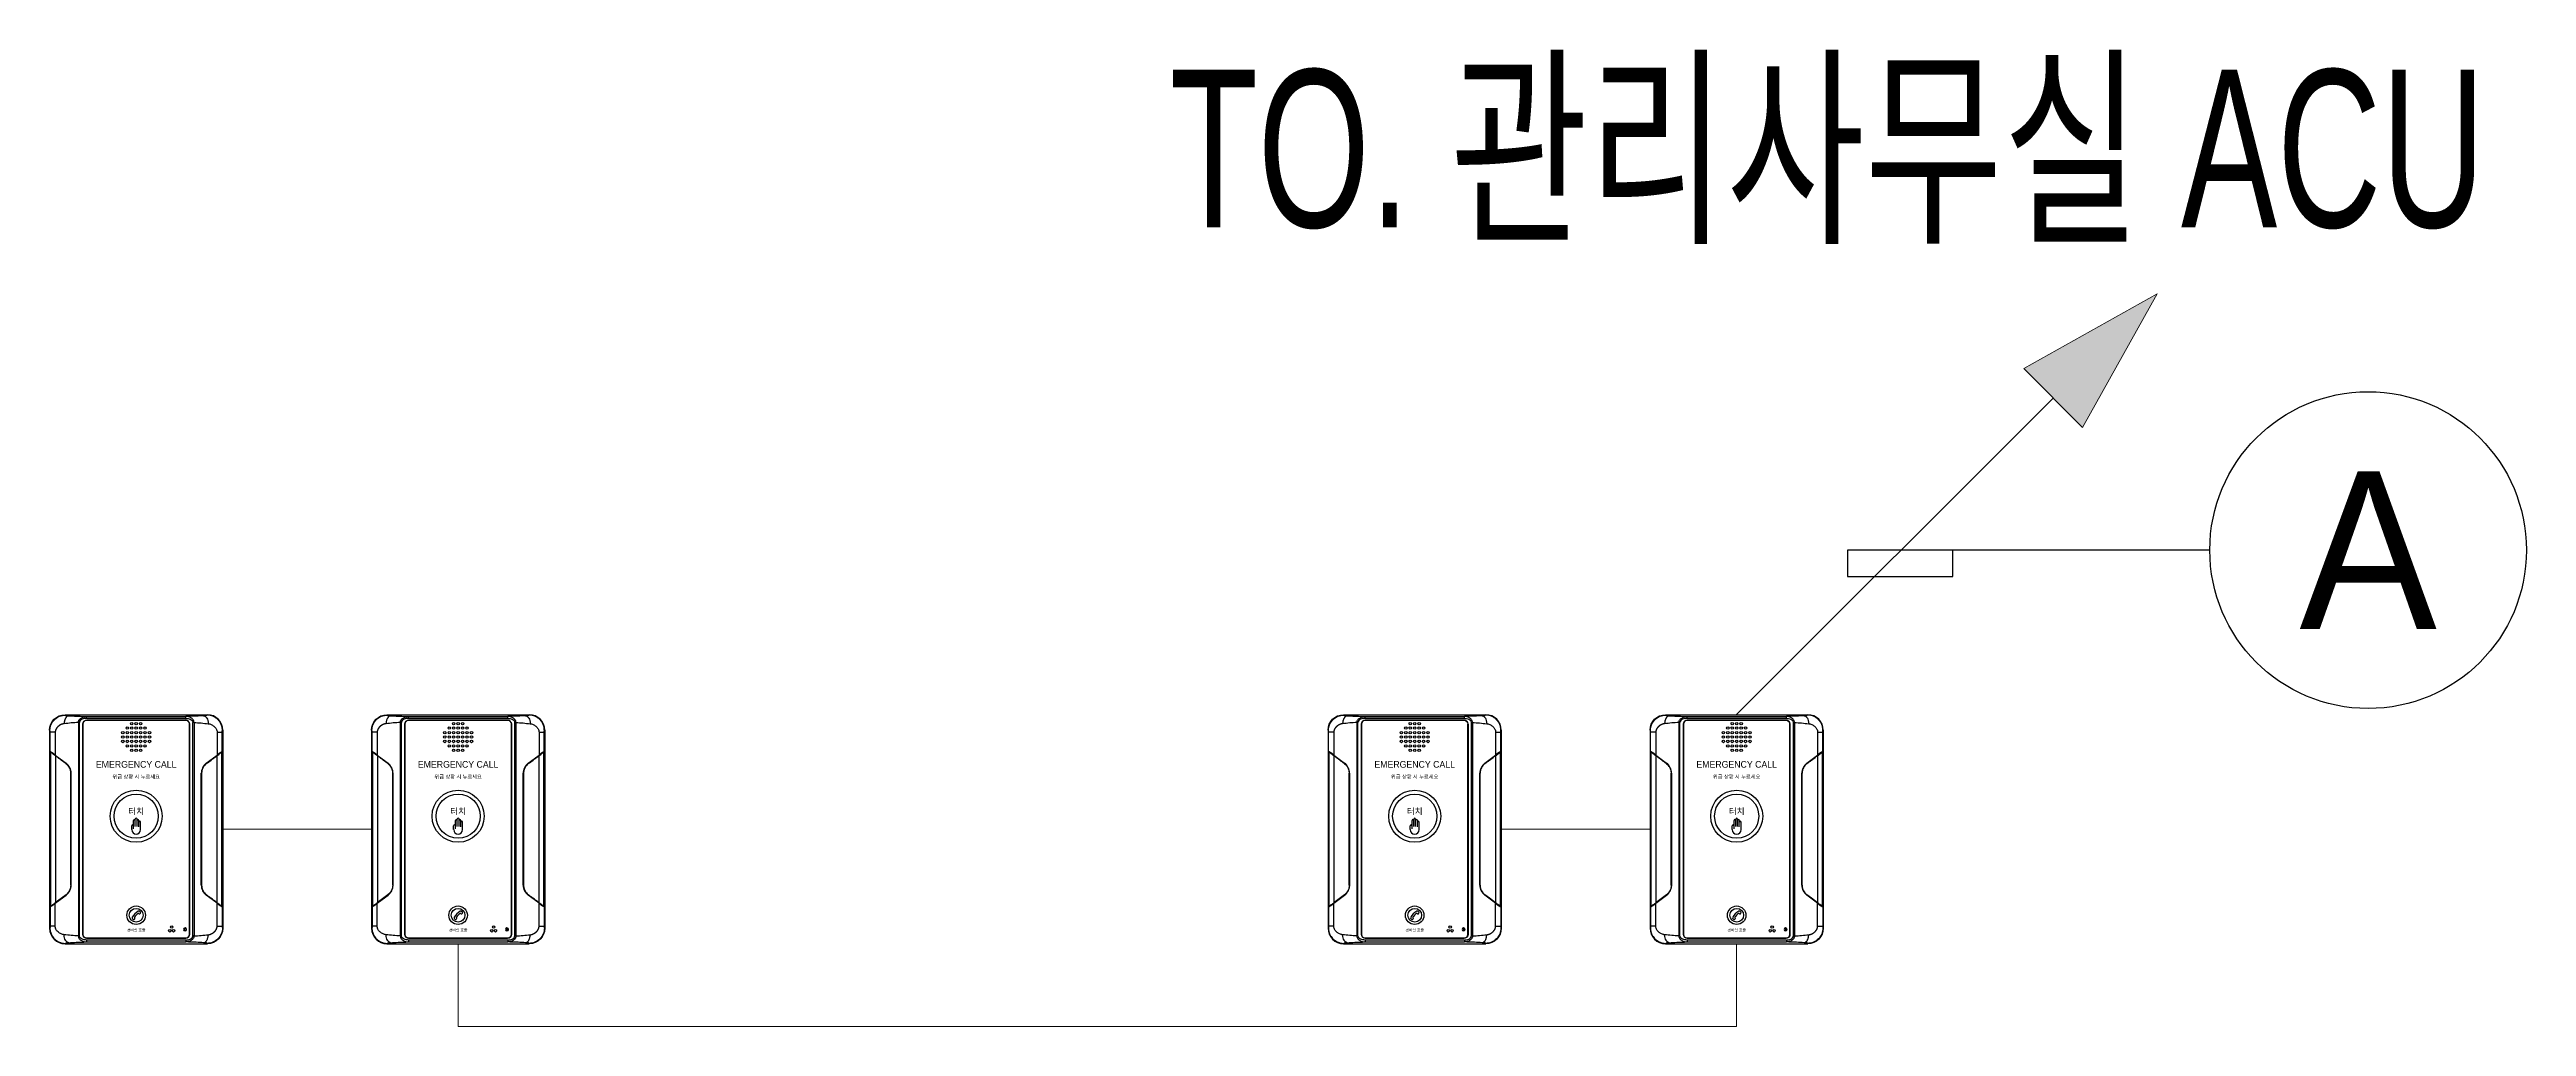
# Model space of a CAD drawing. Header units: millimetres. Extents: x 423257 to 751317, y -351975 to -271940.
# Drawn here: x 460870 to 466774, y -303039 to -300712 of the extents above; entities that cross this region are included whole.
import ezdxf
from ezdxf.enums import TextEntityAlignment as Align

# ---------------------------------------------------------------- set-up
doc = ezdxf.new("R2010")
doc.units = ezdxf.units.MM
doc.header["$LTSCALE"] = 150
for name, color, linetype in [('-----20 General Symbol', 3, 'Continuous'), ('-----29 Indicator', 1, 'Continuous'), ('-----30 Text', 2, 'Continuous')]:
    doc.layers.add(name, color=color, linetype=linetype)
doc.layers.add('4', color=4, linetype='Continuous', lineweight=0)
doc.styles.add('ELEC', font='')
doc.styles.get('ELEC').set_extended_font_data('Dotum')

# ---------------------------------------------------------------- blocks, each defined once
blk = doc.blocks.new('G$CC87F7223')
for p, q in [((158.2, 363.7), (158.8, 363.1)), ((158.2, 363.7), (384.4, 363.7)), ((192.4, 357.8), (192.4, 360.8)), ((350.2, 357.8), (192.4, 357.8)), ((192.6, 355), (350, 355)), ((192.6, 355), (192.7, 354.9)), ((349.9, 354.9), (192.7, 354.9)), ((350, 355), (349.9, 354.9)), ((350.2, 357.8), (350.2, 360.8)), ((384.4, 363.7), (383.8, 363.1)), ((134.2, 338.6), (133.7, 339.2)), ((133.7, 339.2), (133.7, 24.5)), ((134.6, 305), (134.6, 335.9)), ((142.7, 335.9), (142.7, 299.5)), ((179.4, 351.1), (179.4, 12.6)), ((179.4, 351.1), (181.1, 351.1)), ((181.1, 12.6), (181.1, 351.1)), ((186.6, 348.9), (186.6, 14.8)), ((186.7, 348.8), (186.6, 348.9)), ((186.7, 14.9), (186.7, 348.8)), ((355.9, 348.8), (356, 348.9)), ((355.9, 14.9), (355.9, 348.8)), ((356, 348.9), (356, 14.8)), ((361.5, 12.6), (361.5, 351.1)), ((363.2, 351.1), (361.5, 351.1)), ((363.2, 351.1), (363.2, 12.6)), ((399.9, 335.9), (399.9, 299.5)), ((408, 305), (408, 335.9)), ((408.4, 338.6), (408.9, 339.2)), ((408.9, 339.2), (408.9, 24.5)), ((135, 301.8), (134.4, 301.8)), ((134.4, 301.8), (134.4, 61.9)), ((134.6, 305), (134.5, 305)), ((134.8, 304.5), (134.8, 304.5)), ((136.1, 303.5), (134.8, 304.5)), ((135, 61.9), (135, 301.8)), ((135, 301.8), (135.1, 301.8)), ((135.1, 304), (135.1, 59.7)), ((135.1, 304), (135.1, 59.7)), ((142.7, 299.5), (159.9, 286.5)), ((159.8, 286.1), (142.7, 299)), ((143, 298.5), (143, 65.2)), ((159.5, 286), (159.8, 286.1)), ((382.7, 286.5), (399.9, 299.5)), ((399.9, 299), (382.8, 286.1)), ((383.1, 286), (382.8, 286.1)), ((399.6, 298.5), (399.6, 65.2)), ((406.5, 303.5), (407.8, 304.5)), ((407.5, 304), (407.5, 59.7)), ((407.5, 304), (407.5, 59.7)), ((407.6, 301.8), (407.5, 301.8)), ((407.6, 301.8), (408.2, 301.8)), ((407.6, 61.9), (407.6, 301.8)), ((407.8, 304.5), (407.8, 304.5)), ((408, 305), (408, 305)), ((408.2, 301.8), (408.2, 61.9)), ((167.4, 92.8), (167.4, 270.9)), ((167.6, 270.7), (167.4, 270.7)), ((167.6, 270.7), (167.6, 93)), ((167.9, 270.7), (167.6, 270.7)), ((167.9, 93), (167.9, 270.7)), ((374.7, 93), (374.7, 270.7)), ((375, 270.7), (374.7, 270.7)), ((375, 270.7), (375, 93)), ((375, 270.7), (375.2, 270.7)), ((375.2, 92.8), (375.2, 270.9)), ((269.9, 186.3), (269.9, 198)), ((272.7, 186.3), (272.7, 198)), ((264.2, 181.2), (264.2, 187.4)), ((267.1, 182.7), (267.1, 195.9)), ((275.5, 185.6), (275.5, 195.9)), ((278.4, 181.2), (278.4, 193.1)), ((167.6, 93), (167.4, 93)), ((167.9, 93), (167.6, 93)), ((375, 93), (374.7, 93)), ((375, 93), (375.2, 93)), ((135, 61.9), (134.4, 61.9)), ((134.5, 58.7), (134.6, 58.7)), ((134.6, 58.7), (134.6, 27.8)), ((134.8, 59.2), (136.1, 60.2)), ((134.8, 59.2), (134.8, 59.2)), ((135.1, 61.9), (135, 61.9)), ((159.8, 77.6), (142.7, 64.7)), ((142.7, 64.2), (159.9, 77.2)), ((142.7, 27.8), (142.7, 64.2)), ((159.5, 77.7), (159.8, 77.6)), ((266.6, 38.6), (265.4, 39.8)), ((268.9, 39.6), (268, 38.6)), ((268.6, 41.3), (268.9, 41)), ((275.4, 48.1), (275.7, 47.7)), ((278, 50.1), (276.9, 51.2)), ((277.1, 47.7), (278, 48.7)), ((399.9, 64.2), (382.7, 77.2)), ((383.1, 77.7), (382.8, 77.6)), ((382.8, 77.6), (399.9, 64.7)), ((399.9, 27.8), (399.9, 64.2)), ((407.8, 59.2), (406.5, 60.2)), ((407.5, 61.9), (407.6, 61.9)), ((407.6, 61.9), (408.2, 61.9)), ((407.8, 59.2), (407.8, 59.2)), ((408, 58.7), (408, 58.7)), ((408, 58.7), (408, 27.8)), ((134.2, 25.1), (133.7, 24.5)), ((158.2, 0), (158.8, 0.6)), ((158.2, 0), (384.4, 0)), ((179.4, 12.6), (181.1, 12.6)), ((186.7, 14.9), (186.6, 14.8)), ((192.4, 5.9), (192.4, 2.9)), ((350.2, 5.9), (192.4, 5.9)), ((192.6, 8.7), (192.7, 8.8)), ((192.6, 8.7), (350, 8.7)), ((349.9, 8.8), (192.7, 8.8)), ((348.7, 20.5), (348.7, 25.1)), ((348.8, 20.4), (348.8, 25.2)), ((350, 8.7), (349.9, 8.8)), ((350.2, 5.9), (350.2, 2.9)), ((351, 21.7), (351, 23.9)), ((351.1, 22), (351.1, 23.6)), ((355.9, 14.9), (356, 14.8)), ((363.2, 12.6), (361.5, 12.6)), ((384.4, 0), (383.8, 0.6)), ((408.4, 25.1), (408.9, 24.5))]:
    blk.add_line(p, q)
for centre, radius in [((250.1, 335.3), 1.96), ((250.1, 328.2), 1.96), ((250.1, 321.2), 1.96), ((257.2, 342.4), 1.96), ((257.2, 335.3), 1.96), ((257.2, 328.2), 1.96), ((257.2, 321.2), 1.96), ((257.2, 314.1), 1.96), ((264.2, 349.4), 1.96), ((264.2, 342.4), 1.96), ((264.2, 335.3), 1.96), ((264.2, 328.2), 1.96), ((264.2, 321.2), 1.96), ((264.2, 314.1), 1.96), ((271.3, 349.4), 1.96), ((271.3, 342.4), 1.96), ((271.3, 335.3), 1.96), ((271.3, 328.2), 1.96), ((271.3, 321.2), 1.96), ((271.3, 314.1), 1.96), ((278.4, 349.4), 1.96), ((278.4, 342.4), 1.96), ((278.4, 335.3), 1.96), ((278.4, 328.2), 1.96), ((278.4, 321.2), 1.96), ((278.4, 314.1), 1.96), ((285.4, 342.4), 1.96), ((285.4, 335.3), 1.96), ((285.4, 328.2), 1.96), ((285.4, 321.2), 1.96), ((285.4, 314.1), 1.96), ((292.5, 335.3), 1.96), ((292.5, 328.2), 1.96), ((292.5, 321.2), 1.96), ((264.2, 307), 1.96), ((271.3, 307), 1.96), ((278.4, 307), 1.96), ((271.3, 202.5), 41.3), ((271.3, 202.5), 35.1), ((271.3, 45.3), 14.7), ((271.3, 45.3), 10.9), ((324.7, 20.6), 1.96), ((327.7, 26.5), 1.96), ((330.6, 20.6), 1.96)]:
    blk.add_circle(centre, radius)
at = {"extrusion": (0, 0, -1)}
blk.add_circle((-348.9, 22.8), 2.36, dxfattribs=at)
for centre, radius, start, end in [((268.5, 195.9), 1.41, 0, 180), ((271.3, 198), 1.41, 0, 180), ((274.1, 195.9), 1.41, 0, 180), ((265.6, 187.4), 1.41, 0, 180), ((271.3, 181.2), 7.07, 180, 0), ((277, 193.1), 1.41, 0, 180), ((266.8, 41.2), 1.98, 152.629, 225), ((284.5, 32.2), 21.8, 116.9626, 152.9911), ((269.2, 41.9), 0.786, 145.9587, 225), ((286.6, 30.1), 21.8, 123.9923, 145.9587), ((268.2, 40.3), 0.99, 315, 45), ((274.8, 47.5), 0.786, 45, 123.9923), ((275.5, 49.8), 1.98, 45, 116.9749), ((276.4, 48.4), 0.99, 225, 315), ((277.3, 49.4), 0.99, 315, 45), ((267.3, 39.3), 0.99, 225, 315)]:
    blk.add_arc(centre, radius, start, end)
at = {"extrusion": (9.17051e-30, -1.17146e-15, -1)}
blk.add_ellipse((158.3, 339.1), major_axis=(-17.4, 17.4), ratio=0.997265, start_param=5.499157, end_param=7.067214, dxfattribs=at)
at = {"extrusion": (-1.97215e-30, -1.17146e-15, -1)}
blk.add_ellipse((192.7, 348.9), major_axis=(-4.32, 4.32), ratio=0.997265, start_param=5.499157, end_param=7.067214, dxfattribs=at)
for centre, major_axis, ratio, start_param, end_param in [((192.8, 348.8), (-4.32, 4.32), 0.997265, 5.499157, 7.067214), ((349.9, 348.9), (4.32, 4.32), 0.997265, 5.499157, 7.067214), ((384.3, 339.1), (17.4, 17.4), 0.997265, 5.499157, 7.067214), ((134.6, 301.7), (0, -3.26), 0.041099, 3.147604, 4.679882), ((135.1, 305), (0.086, -0.583), 0.9986, 4.566019, 5.467878), ((135.1, 305), (0.086, -0.583), 0.9986, 4.566019, 5.467878), ((154.2, 289.9), (19.6, -15.1), 0.030011, 2.217818, 3.112232), ((135.1, 301.7), (0.37, -2.79), 0.042209, 3.136682, 4.66896), ((153.8, 289.4), (19.1, -15.1), 0.030236, 2.218709, 3.113122), ((143, 299.5), (-0.355, -0.471), 0.498453, 5.071767, 6.23875), ((160.2, 286.5), (0.355, 0.471), 0.498453, 1.930174, 3.097157), ((146.8, 270.6), (21, 1.6), 0.960533, 6.208929, 7.110788), ((395.8, 270.6), (21, -1.6), 0.960533, 2.31399, 3.215849), ((395.5, 270.6), (20.4, -1.6), 0.959359, 2.314018, 3.215877), ((382.4, 286.5), (0.355, -0.471), 0.498453, 0.044435, 1.211419), ((388.4, 289.9), (19.6, 15.1), 0.030011, 0.029361, 0.923774), ((388.8, 289.4), (19.1, 15.1), 0.030236, 0.028471, 0.922884), ((399.6, 299.5), (0.355, -0.471), 0.498453, 0.044435, 1.211419), ((407.5, 301.7), (0.37, 2.79), 0.042209, 4.755818, 6.288096), ((407.5, 305), (-0.086, -0.583), 0.9986, 0.815308, 1.717167), ((407.5, 305), (-0.086, -0.583), 0.9986, 0.815308, 1.717167), ((408, 301.7), (0, 3.26), 0.041099, 4.744896, 6.277174), ((146.8, 93.1), (21, -1.6), 0.960533, 5.455582, 6.357441), ((395.8, 93.1), (21, 1.6), 0.960533, 3.067337, 3.969196), ((395.5, 93.1), (20.4, 1.6), 0.959359, 3.067308, 3.969168), ((134.6, 62), (0, 3.26), 0.041099, 1.603304, 3.135581), ((135.1, 58.7), (0.086, 0.583), 0.9986, 0.815308, 1.717167), ((154.2, 73.8), (19.6, 15.1), 0.030011, 3.170954, 4.065367), ((135.1, 58.7), (0.086, 0.583), 0.9986, 0.815308, 1.717167), ((135.1, 62), (0.37, 2.79), 0.042209, 1.614225, 3.146503), ((153.8, 74.3), (19.1, 15.1), 0.030236, 3.170063, 4.064477), ((143, 64.2), (-0.355, 0.471), 0.498453, 0.044435, 1.211419), ((160.2, 77.2), (0.355, -0.471), 0.498453, 3.186028, 4.353011), ((382.4, 77.2), (0.355, 0.471), 0.498453, 5.071767, 6.23875), ((388.8, 74.3), (19.1, -15.1), 0.030236, 5.360301, 6.254715), ((399.6, 64.2), (0.355, 0.471), 0.498453, 5.071767, 6.23875), ((388.4, 73.8), (19.6, -15.1), 0.030011, 5.359411, 6.253824), ((407.5, 62), (0.37, -2.79), 0.042209, 6.278275, 7.810553), ((407.5, 58.7), (-0.086, 0.583), 0.9986, 4.566019, 5.467878), ((407.5, 58.7), (-0.086, 0.583), 0.9986, 4.566019, 5.467878), ((408, 62), (0, -3.26), 0.041099, 0.006011, 1.538289), ((158.3, 24.6), (-17.4, -17.4), 0.997265, 5.499157, 7.067214), ((192.7, 14.8), (-4.32, -4.32), 0.997265, 5.499157, 7.067214), ((349.8, 14.9), (4.32, -4.32), 0.997265, 5.499157, 7.067214)]:
    blk.add_ellipse(centre, major_axis=major_axis, ratio=ratio, start_param=start_param, end_param=end_param)
at = {"extrusion": (-1.67633e-30, 1.17146e-15, -1)}
blk.add_ellipse((349.8, 348.8), major_axis=(4.32, 4.32), ratio=0.997265, start_param=5.499157, end_param=7.067214, dxfattribs=at)
at = {"extrusion": (-7.88861e-31, 1.17146e-15, -1)}
blk.add_ellipse((192.8, 14.9), major_axis=(-4.32, -4.32), ratio=0.997265, start_param=5.499157, end_param=7.067214, dxfattribs=at)
at = {"extrusion": (1.77494e-30, 1.17146e-15, -1)}
blk.add_ellipse((349.9, 14.8), major_axis=(4.32, -4.32), ratio=0.997265, start_param=5.499157, end_param=7.067214, dxfattribs=at)
at = {"extrusion": (3.62876e-29, 1.17146e-15, -1)}
blk.add_ellipse((384.3, 24.6), major_axis=(17.4, -17.4), ratio=0.997265, start_param=5.499157, end_param=7.067214, dxfattribs=at)
for points, degree, knots in [([(134.2, 338.6), (134.2, 343.5), (135.7, 348.3), (141.2, 356.4), (145.2, 359.5), (149.7, 361.4)], 3, [0, 0, 0, 0, 0.5, 0.5, 1, 1, 1, 1]), ([(159.3, 362.6), (159.7, 362.4), (160.6, 362.3), (161.8, 362.1), (164.1, 362)], 2, [0, 0, 0, 0.5, 0.5, 1, 1, 1]), ([(164.1, 362), (172.1, 361.6), (179.8, 361.2), (189.7, 360.9), (191, 360.8), (192.4, 360.8)], 3, [0, 0, 0, 0, 0.86628, 0.86628, 1, 1, 1, 1]), ([(179.4, 351.1), (179.4, 351.6), (179.5, 352.6), (179.9, 354.1), (180.8, 355.6), (182.1, 357.1), (184.4, 358.9), (187.3, 360.1), (190.2, 360.7), (191.6, 360.7), (192.4, 360.8)], 3, [0, 0, 0, 0, 0.080395, 0.164014, 0.251213, 0.3682, 0.501677, 0.749778, 0.876537, 1, 1, 1, 1]), ([(192.4, 357.8), (190, 357.8), (187.6, 357.4), (184.3, 355.9), (183.3, 355.3), (181.7, 353.5), (181.1, 352.4), (181.1, 351.1)], 3, [0, 0, 0, 0, 0.5, 0.5, 0.75, 0.75, 1, 1, 1, 1]), ([(378.5, 362), (370.5, 361.6), (362.8, 361.2), (352.9, 360.9), (351.6, 360.8), (350.2, 360.8)], 3, [0, 0, 0, 0, 0.86628, 0.86628, 1, 1, 1, 1]), ([(363.2, 351.1), (363.2, 352.9), (362.6, 354.5), (360.7, 357), (359.5, 358), (355.7, 360.1), (352.9, 360.7), (350.2, 360.8)], 3, [0, 0, 0, 0, 0.25, 0.25, 0.5, 0.5, 1, 1, 1, 1]), ([(350.2, 357.8), (352.6, 357.8), (355, 357.4), (358.3, 355.9), (359.3, 355.3), (360.9, 353.5), (361.5, 352.4), (361.5, 351.1)], 3, [0, 0, 0, 0, 0.5, 0.5, 0.75, 0.75, 1, 1, 1, 1]), ([(383.3, 362.6), (383.2, 362.5), (382.9, 362.4), (382, 362.3), (380.9, 362.1), (379.6, 362), (378.8, 362), (378.5, 362)], 3, [0, 0, 0, 0, 0.26783, 0.500306, 0.762991, 0.883999, 1, 1, 1, 1]), ([(378.5, 362), (378.9, 361.9), (379.8, 361.8), (381, 361.1), (382, 360.3), (382.8, 359.3), (384, 357.5), (385.4, 354.4), (385.7, 351.2), (385.8, 349.4)], 3, [0, 0, 0, 0, 0.119549, 0.228024, 0.327211, 0.418028, 0.501315, 0.72469, 1, 1, 1, 1]), ([(383.8, 363.1), (383.7, 363), (383.5, 362.9), (383.4, 362.7), (383.3, 362.6)], 3, [0, 0, 0, 0, 0.500081, 1, 1, 1, 1]), ([(408.4, 338.6), (408.3, 339.8), (408.2, 342.1), (407.5, 345.2), (406.3, 348.6), (404.3, 352.3), (401.3, 356), (397.6, 359.1), (393.4, 361.3), (388.8, 362.8), (385.5, 363), (383.8, 363.1)], 3, [0, 0, 0, 0, 0.095265, 0.178549, 0.250164, 0.376201, 0.500112, 0.622711, 0.750058, 0.86626, 1, 1, 1, 1]), ([(134.6, 335.9), (134.6, 336.7), (134.5, 337.2), (134.5, 337.8), (134.4, 338.1), (134.4, 338.3), (134.3, 338.4), (134.3, 338.5), (134.2, 338.6)], 2, [0, 0, 0, 0.25, 0.25, 0.5, 0.5, 0.75, 0.75, 1, 1, 1]), ([(149.7, 346.8), (148.7, 346.2), (147.8, 345.4), (145.6, 343.6), (144.3, 341.4), (142.7, 338.7), (142.7, 335.9)], 2, [0, 0, 0, 0.18839, 0.18839, 0.594195, 0.594195, 1, 1, 1]), ([(156.8, 349.4), (155.7, 349.3), (154.4, 348.9), (153.3, 348.6), (152.1, 348.1), (150.8, 347.5), (149.7, 346.8)], 2, [0, 0, 0, 0.325534, 0.325534, 0.651068, 0.651068, 1, 1, 1]), ([(385.8, 349.4), (386.6, 349.3), (388.2, 349), (391.3, 347.9), (394.2, 346.1), (396.8, 343.6), (398.4, 341.4), (399.6, 338.8), (399.8, 336.9), (399.9, 335.9)], 3, [0, 0, 0, 0, 0.120327, 0.250385, 0.500249, 0.632176, 0.750515, 0.8811, 1, 1, 1, 1]), ([(399.9, 335.9), (400.7, 335.9), (402.3, 335.9), (404.2, 335.9), (406, 335.9), (407.5, 335.9), (407.9, 335.9), (408, 335.9)], 3, [0, 0, 0, 0, 0.181643, 0.347899, 0.500293, 0.737023, 1, 1, 1, 1]), ([(408, 335.9), (408, 336.2), (408, 336.7), (408.1, 337.3), (408.1, 337.8), (408.2, 338.2), (408.3, 338.5), (408.3, 338.5), (408.4, 338.6)], 3, [0, 0, 0, 0, 0.102654, 0.209354, 0.337947, 0.499337, 0.724279, 1, 1, 1, 1]), ([(143, 298.5), (140.9, 300), (139, 301.4), (136.2, 303.4), (135.3, 304), (135.1, 304)], 3, [0, 0, 0, 0, 0.5, 0.5, 1, 1, 1, 1]), ([(159.9, 285.8), (159.2, 286.3), (158.5, 286.8), (152.9, 291), (147.9, 294.7), (143, 298.5)], 3, [0, 0, 0, 0, 0.123833, 0.123833, 1, 1, 1, 1]), ([(167.6, 270.7), (167.6, 271.6), (167.5, 273.5), (166.8, 276.3), (165.7, 279.1), (164.2, 281.7), (162.2, 284.1), (160.6, 285.4), (159.8, 286.1)], 3, [0, 0, 0, 0, 0.146458, 0.298675, 0.458591, 0.62788, 0.807958, 1, 1, 1, 1]), ([(159.9, 285.8), (162, 284.2), (163.9, 282.1), (166.6, 277), (167.4, 274), (167.4, 270.9)], 3, [0, 0, 0, 0, 0.5, 0.5, 1, 1, 1, 1]), ([(382.7, 285.8), (380.6, 284.2), (378.7, 282.1), (376, 277), (375.2, 274), (375.2, 270.9)], 3, [0, 0, 0, 0, 0.5, 0.5, 1, 1, 1, 1]), ([(382.7, 285.8), (383.4, 286.3), (384.1, 286.8), (389.7, 291), (394.6, 294.7), (399.6, 298.5)], 3, [0, 0, 0, 0, 0.123833, 0.123833, 1, 1, 1, 1]), ([(399.6, 298.5), (401.7, 300), (403.6, 301.4), (406.4, 303.4), (407.3, 304), (407.5, 304)], 3, [0, 0, 0, 0, 0.5, 0.5, 1, 1, 1, 1]), ([(167.4, 92.8), (167.4, 89.7), (166.6, 86.7), (163.9, 81.6), (162, 79.5), (159.9, 77.9)], 3, [0, 0, 0, 0, 0.5, 0.5, 1, 1, 1, 1]), ([(375.2, 92.8), (375.2, 89.7), (376, 86.7), (378.7, 81.6), (380.6, 79.5), (382.7, 77.9)], 3, [0, 0, 0, 0, 0.5, 0.5, 1, 1, 1, 1]), ([(135.1, 59.7), (135.3, 59.7), (136.2, 60.3), (139, 62.3), (140.9, 63.7), (143, 65.2)], 3, [0, 0, 0, 0, 0.5, 0.5, 1, 1, 1, 1]), ([(143, 65.2), (146.2, 67.7), (149.4, 70.1), (155, 74.3), (157.5, 76.1), (159.9, 77.9)], 3, [0, 0, 0, 0, 0.57004, 0.57004, 1, 1, 1, 1]), ([(399.6, 65.2), (396.4, 67.7), (393.2, 70.1), (387.6, 74.3), (385.1, 76.1), (382.7, 77.9)], 3, [0, 0, 0, 0, 0.57004, 0.57004, 1, 1, 1, 1]), ([(407.5, 59.7), (407.3, 59.7), (406.4, 60.3), (403.6, 62.3), (401.7, 63.7), (399.6, 65.2)], 3, [0, 0, 0, 0, 0.5, 0.5, 1, 1, 1, 1]), ([(134.6, 27.8), (134.6, 27.5), (134.5, 27), (134.5, 26.4), (134.5, 25.9), (134.4, 25.3), (134.3, 25.2), (134.2, 25.1)], 3, [0, 0, 0, 0, 0.102185, 0.20891, 0.338274, 0.499422, 1, 1, 1, 1]), ([(134.2, 25.1), (134.3, 24), (134.4, 21.8), (135, 18.7), (136, 16), (137.1, 13.5), (139.2, 10), (143.1, 5.7), (147.4, 3.5), (149.7, 2.3)], 3, [0, 0, 0, 0, 0.11571, 0.223393, 0.323102, 0.415335, 0.500773, 0.742972, 1, 1, 1, 1]), ([(142.7, 27.8), (141.9, 27.8), (140.3, 27.8), (138.3, 27.7), (136.8, 27.7), (135.6, 27.7), (134.8, 27.8), (134.6, 27.8), (134.6, 27.8)], 3, [0, 0, 0, 0, 0.175427, 0.345718, 0.512215, 0.675658, 0.837824, 1, 1, 1, 1]), ([(149.7, 16.9), (149.2, 17.2), (148.4, 17.8), (146.7, 19.1), (144.7, 21.3), (143.3, 24), (142.8, 26.3), (142.7, 27.3), (142.7, 27.8)], 3, [0, 0, 0, 0, 0.128416, 0.253965, 0.505871, 0.793599, 0.897914, 1, 1, 1, 1]), ([(156.8, 14.3), (156, 14.4), (154.4, 14.7), (152, 15.6), (150.5, 16.4), (149.7, 16.9)], 3, [0, 0, 0, 0, 0.311698, 0.648603, 1, 1, 1, 1]), ([(149.7, 2.3), (150.6, 2), (152.4, 1.4), (155.5, 0.7), (157.6, 0.6), (158.8, 0.6)], 3, [0, 0, 0, 0, 0.303562, 0.636653, 1, 1, 1, 1]), ([(164.1, 1.7), (163.7, 1.8), (162.8, 1.9), (161.6, 2.6), (160.6, 3.4), (159.8, 4.4), (158.6, 6.2), (157.2, 9.3), (156.9, 12.5), (156.8, 14.3)], 3, [0, 0, 0, 0, 0.119549, 0.228024, 0.327211, 0.418028, 0.501315, 0.72469, 1, 1, 1, 1]), ([(158.8, 0.6), (158.9, 0.7), (159.1, 0.8), (159.2, 1), (159.3, 1.1)], 3, [0, 0, 0, 0, 0.500081, 1, 1, 1, 1]), ([(159.3, 1.1), (159.4, 1.1), (159.7, 1.3), (160.6, 1.4), (161.7, 1.6), (163, 1.6), (163.8, 1.7), (164.1, 1.7)], 3, [0, 0, 0, 0, 0.26783, 0.500306, 0.762991, 0.883999, 1, 1, 1, 1]), ([(164.1, 1.7), (172.1, 2.1), (179.8, 2.5), (189.7, 2.8), (191, 2.9), (192.4, 2.9)], 3, [0, 0, 0, 0, 0.86628, 0.86628, 1, 1, 1, 1]), ([(179.4, 12.6), (179.4, 10.8), (180, 9.2), (181.9, 6.7), (183.1, 5.7), (186.9, 3.6), (189.6, 3), (192.4, 2.9)], 3, [0, 0, 0, 0, 0.25, 0.25, 0.5, 0.5, 1, 1, 1, 1]), ([(192.4, 5.9), (190, 5.9), (187.6, 6.3), (184.3, 7.8), (183.3, 8.4), (181.7, 10.2), (181.1, 11.3), (181.1, 12.6)], 3, [0, 0, 0, 0, 0.5, 0.5, 0.75, 0.75, 1, 1, 1, 1]), ([(363.2, 12.6), (363.2, 12.1), (363.1, 11.1), (362.7, 9.6), (361.8, 8.1), (360.5, 6.6), (358.2, 4.8), (355.3, 3.6), (352.4, 3), (351, 3), (350.2, 2.9)], 3, [0, 0, 0, 0, 0.080395, 0.164014, 0.251213, 0.3682, 0.501677, 0.749778, 0.876537, 1, 1, 1, 1]), ([(350.2, 5.9), (352.6, 5.9), (355, 6.3), (358.3, 7.8), (359.3, 8.4), (360.9, 10.2), (361.5, 11.3), (361.5, 12.6)], 3, [0, 0, 0, 0, 0.5, 0.5, 0.75, 0.75, 1, 1, 1, 1]), ([(378.5, 1.7), (370.5, 2.1), (362.8, 2.5), (352.9, 2.8), (351.6, 2.9), (350.2, 2.9)], 3, [0, 0, 0, 0, 0.86628, 0.86628, 1, 1, 1, 1]), ([(383.3, 1.1), (382.9, 1.3), (382, 1.4), (380.8, 1.6), (378.5, 1.7)], 2, [0, 0, 0, 0.5, 0.5, 1, 1, 1]), ([(408.4, 25.1), (408.3, 18.7), (405.7, 12.3), (396.6, 3.2), (390.2, 0.6), (383.8, 0.6)], 3, [0, 0, 0, 0, 0.5, 0.5, 1, 1, 1, 1]), ([(385.8, 14.3), (386.9, 14.4), (388.2, 14.8), (389.3, 15.1), (390.5, 15.6), (392.8, 16.7), (394.8, 18.3), (397, 20.1), (398.3, 22.3), (399.9, 24.9), (399.9, 27.8)], 2, [0, 0, 0, 0.125, 0.125, 0.25, 0.25, 0.5, 0.5, 0.75, 0.75, 1, 1, 1]), ([(408, 27.8), (408, 27), (408.1, 25.9), (408.2, 25.6), (408.2, 25.2), (408.4, 25.1)], 2, [0, 0, 0, 0.25, 0.5, 0.5, 1, 1, 1])]:
    blk.add_open_spline(points, degree=degree, knots=knots)
for points, degree in [([(149.7, 361.4), (152.6, 362.5), (155.7, 363.1), (158.8, 363.1)], 3), ([(158.8, 363.1), (159.3, 362.6)], 1), ([(192.4, 360.8), (245, 360.8), (297.6, 360.8), (350.2, 360.8)], 3), ([(142.7, 335.9), (137.9, 335.9), (134.9, 335.9), (134.6, 335.9)], 3), ([(179.4, 351.1), (171.9, 351.1), (164.3, 350.1), (156.8, 349.4)], 3), ([(363.2, 351.1), (370.7, 351.1), (378.3, 350.1), (385.8, 349.4)], 3), ([(135.1, 304), (135.1, 304), (135.1, 304), (135.1, 304)], 3), ([(407.5, 304), (407.5, 304), (407.5, 304), (407.5, 304)], 3), ([(167.6, 93), (167.6, 87), (164.7, 81.3), (159.8, 77.6)], 3), ([(135.1, 59.7), (135.1, 59.7), (135.1, 59.7), (135.1, 59.7)], 3), ([(407.5, 59.7), (407.5, 59.7), (407.5, 59.7), (407.5, 59.7)], 3), ([(179.4, 12.6), (171.9, 12.6), (164.3, 13.6), (156.8, 14.3)], 3), ([(192.4, 2.9), (245, 2.9), (297.6, 2.9), (350.2, 2.9)], 3), ([(363.2, 12.6), (370.7, 12.6), (378.3, 13.6), (385.8, 14.3)], 3), ([(383.8, 0.6), (383.3, 1.1)], 1), ([(399.9, 27.8), (404.7, 27.8), (407.7, 27.8), (408, 27.8)], 3)]:
    blk.add_open_spline(points, degree=degree)
for points in [[(164.1, 362), (157.1, 361.5), (156.8, 349.4)], [(378.5, 1.7), (385.5, 2.2), (385.8, 14.3)]]:
    blk.add_rational_spline(points, [1, 0.721966905676, 1], degree=2)
at = {"style": 'ELEC'}
for s, height, p in [('EMERGENCY CALL', 10.61, (271.3, 284.8)), ('위급 상황 시 누르세요', 5.895, (271.3, 265.2)), ('터치', 9.82, (271.3, 210.3)), ('경비실 호출', 4.32, (271.3, 21.7))]:
    blk.add_text(s, height=height, dxfattribs=at).set_placement(p, align=Align.MIDDLE_CENTER)

msp = doc.modelspace()

# ---------------------------------------------------------------- hatches: boundary and pattern name
at = {"layer": '4'}
h = msp.add_hatch(color=256, dxfattribs=at)
h.dxf.hatch_style = 1
h.paths.add_polyline_path([(465893.8, -301293.9), (465715.5, -301612.1), (465575.5, -301472.1)])

# ---------------------------------------------------------------- linework, layer by layer
at = {"layer": '-----29 Indicator', "color": 1, "elevation": 0}
msp.add_lwpolyline([(466019.2, -301904.3), (465155.2, -301904.3), (465155.2, -301967.2), (465406.8, -301967.2), (465406.8, -301904.3)], dxfattribs=at)
at = {"layer": '-----29 Indicator', "color": 1}
msp.add_circle((466396.4, -301904.3), 377.3, dxfattribs=at)
at = {"layer": '4'}
for p, q in [((464891.4, -302296.2), (465645.5, -301542.1)), ((461637.8, -302569), (461283.4, -302569)), ((464685, -302569), (464330.5, -302569)), ((461844.3, -302841.8), (461844.3, -303038.7)), ((464891.4, -302841.8), (464891.4, -303038.7)), ((461844.3, -303038.7), (464891.4, -303038.7))]:
    msp.add_line(p, q, dxfattribs=at)
at = {"layer": '4', "elevation": 0}
msp.add_lwpolyline([(465575.5, -301472.1), (465715.5, -301612.1), (465893.8, -301293.9), (465575.5, -301472.1)], dxfattribs=at)

# ---------------------------------------------------------------- block references
at = {"layer": '-----20 General Symbol', "xscale": 1.5, "yscale": 1.5, "zscale": 1.5}
for p in [(460670, -302841.8), (461437.3, -302841.8), (463717.1, -302841.8), (464484.5, -302841.8)]:
    msp.add_blockref('G$CC87F7223', p, dxfattribs=at)

# ---------------------------------------------------------------- texts
at = {"layer": '-----30 Text', "style": 'ELEC', "width": 0.7}
msp.add_text('TO. 관리사무실 ACU', height=375, dxfattribs=at).set_placement((463540.4, -301135.2))
at = {"layer": '-----30 Text', "color": 2, "style": 'ELEC'}
msp.add_text('A', height=375, dxfattribs=at).set_placement((466396.4, -301904.3), align=Align.MIDDLE_CENTER)

doc.saveas('drawing.dxf')
